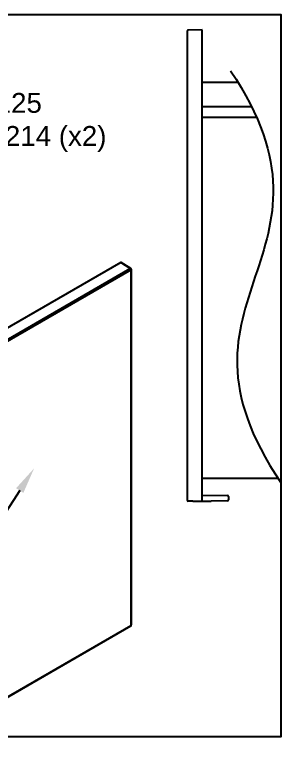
# Model space of a CAD drawing. Extents: x 0 to 7.49, y -6.93 to 0.
# Drawn here: x 4.86 to 7.49, y -6.93 to 0 of the extents above; entities that cross this region are included whole.
import ezdxf
from ezdxf import colors
from ezdxf.entities.mleader import LeaderData, LeaderLine
from ezdxf.math import Vec2, Vec3

# ---------------------------------------------------------------- set-up
doc = ezdxf.new("R2010")
doc.units = 0
doc.header["$LTSCALE"] = 0.5
doc.header["$MEASUREMENT"] = 0
for name, color, linetype in [('Dimension', 10, 'CONTINUOUS'), ('End Cap', 92, 'CONTINUOUS'), ('FAB DWG', 221, 'CONTINUOUS'), ('Housing', 150, 'CONTINUOUS')]:
    doc.layers.add(name, color=color, linetype=linetype)
doc.layers.add('Text-Unprinted', color=131, linetype='CONTINUOUS', plot=False)
doc.styles.get("Standard").update_dxf_attribs({"font": 'arial.ttf'})

msp = doc.modelspace()

# ---------------------------------------------------------------- linework, layer by layer
at = {"layer": 'Dimension', "transparency": 16777216}
msp.add_open_spline([(6.9074, -0.5317), (7.4947, -1.4089), (7.147, -2.4831), (6.7818, -3.5428), (7.3866, -4.4345)], degree=3, dxfattribs=at)
at = {"layer": 'End Cap', "linetype": 'Continuous', "lineweight": 25, "transparency": 16777216}
for p, q in [((6.4979, -0.1568), (6.4979, -4.6008)), ((6.6386, -0.1445), (6.5078, -0.1468)), ((6.6386, -0.1545), (6.6386, -0.1445)), ((6.6386, -4.6123), (6.6386, -0.1545)), ((6.6386, -4.5531), (6.8787, -4.5573)), ((6.8886, -4.5673), (6.8886, -4.5989)), ((6.5513, -4.6116), (6.5078, -4.6108)), ((6.8787, -4.6089), (6.7258, -4.6116))]:
    msp.add_line(p, q, dxfattribs=at)
at = {"layer": 'End Cap', "transparency": 16777216}
for p, q in [((5.8668, -2.3499), (4.0424, -3.4031)), ((5.9577, -2.4061), (5.8668, -2.3499)), ((5.9628, -2.4057), (5.8719, -2.3495)), ((4.1365, -3.4574), (5.9577, -2.4061)), ((5.9646, -2.4183), (4.1435, -3.4696)), ((5.9646, -5.7887), (5.9646, -2.4183)), ((5.9675, -5.7844), (5.9675, -2.4142)), ((4.1414, -6.8444), (5.9625, -5.7933)), ((4.1435, -6.8398), (5.9646, -5.7887))]:
    msp.add_line(p, q, dxfattribs=at)
at = {"layer": 'End Cap', "linetype": 'Continuous', "lineweight": 25, "transparency": 16777216}
for centre, radius, start, end in [((6.5079, -0.1568), 0.01, 91, 180), ((6.8786, -4.5673), 0.01, 0, 89), ((6.5079, -4.6008), 0.01, 180, 269), ((6.6386, 0.3877), 5, 269, 270), ((6.6386, 0.3877), 5, 270, 271), ((6.8786, -4.5989), 0.01, 271, 0)]:
    msp.add_arc(centre, radius, start, end, dxfattribs=at)
at = {"layer": 'End Cap', "transparency": 16777216}
for centre, radius, start, end in [((5.9606, -2.4102), 0.00501, 63.65841, 125.5265), ((5.9492, -2.419), 0.0154, 2.65231, 56.77029), ((5.9575, -2.4142), 0.01, 0, 58.27094), ((5.9626, -2.4138), 0.00494, 293.75853, 354.92133), ((5.9575, -5.7847), 0.01, 299.99731, 0), ((5.9597, -5.7893), 0.00494, 305.07521, 6.23697), ((5.9626, -5.7842), 0.00494, 293.75853, 354.92133)]:
    msp.add_arc(centre, radius, start, end, dxfattribs=at)
msp.add_ellipse((5.8668, -2.3581), major_axis=(0.005, 0.00866), ratio=0.577206, start_param=6.265736, end_param=7.06835, dxfattribs=at)
at = {"layer": 'Housing', "ltscale": 0.5, "transparency": 16777216}
for p, q in [((6.9799, -0.6445), (6.6386, -0.6445)), ((7.1085, -0.8753), (6.6386, -0.8753)), ((7.1559, -0.9764), (6.6386, -0.9764)), ((7.3625, -4.3945), (6.6386, -4.3945))]:
    msp.add_line(p, q, dxfattribs=at)
at = {"layer": 'Text-Unprinted', "ltscale": 0.5, "transparency": 16777216}
msp.add_lwpolyline([(0, 0), (7.3866, 0), (7.3866, -6.8457), (0, -6.8457)], close=True, dxfattribs=at)

# ---------------------------------------------------------------- leaders
at = {"layer": 'FAB DWG', "transparency": 16777216}
ml = msp.add_multileader_mtext('Standard', dxfattribs=at)
ml.set_content('BK01125\\PHW63214 (x2)', color=256)
ml.set_leader_properties()
ml.build(insert=Vec2(0, 0))
ml.multileader.update_dxf_attribs({"text_right_attachment_type": 2, "dogleg_length": 0.36, "arrow_head_size": 0.25})
ctx = ml.context
ctx.base_point, ctx.char_height, ctx.arrow_head_size, ctx.landing_gap_size, ctx.plane_origin = Vec3(3.9486, -0.8641), 0.188, 0.25, 0.09, Vec3(4.5615, -1.4461)
ctx.right_attachment = 2
notes = []
notes.append((ctx, [(1, (1, 1, 0), (3.5886, -0.8641), (1, 0), 0.36, [(0, [(3.0888, -1.4461)], 0, [])])]))
ctx.mtext.insert, ctx.mtext.width, ctx.mtext.flow_direction = Vec3(4.0386, -0.7424), 1.736568, 5
ml = msp.add_multileader_mtext('Standard', dxfattribs=at)
ml.set_content('CS00230\\PHW63214 (x2)', color=256)
ml.set_leader_properties()
ml.build(insert=Vec2(0, 0))
ml.multileader.update_dxf_attribs({"text_right_attachment_type": 2, "dogleg_length": 0.36, "arrow_head_size": 0.25})
ctx = ml.context
ctx.base_point, ctx.char_height, ctx.arrow_head_size, ctx.landing_gap_size, ctx.plane_origin = Vec3(1.5246, -6.1722), 0.188, 0.25, 0.09, Vec3(0.9301, -9.6908)
ctx.right_attachment, ctx.text_align_type = 2, 2
notes.append((ctx, [(0, (1, 1, 0), (3.7273, -6.3321), (-1, 0), 0.36, [(0, [(5.0452, -4.3003)], 0, [])])]))
ctx.mtext.insert, ctx.mtext.alignment, ctx.mtext.flow_direction = Vec3(3.2773, -6.0506), 3, 5
for ctx, leaders in notes:
    for number, flags, end, landing, length, lines in leaders:
        leader = LeaderData()
        leader.index, (leader.has_last_leader_line, leader.has_dogleg_vector, leader.attachment_direction) = number, flags
        leader.last_leader_point, leader.dogleg_vector, leader.dogleg_length = Vec3(end), Vec3(landing), length
        for number, points, colour, breaks in lines:
            line = LeaderLine()
            line.index, line.vertices, line.color, line.breaks = number, Vec3.list(points), colors.encode_raw_color(colour), breaks
            leader.lines.append(line)
        ctx.leaders.append(leader)

doc.saveas('drawing.dxf')
